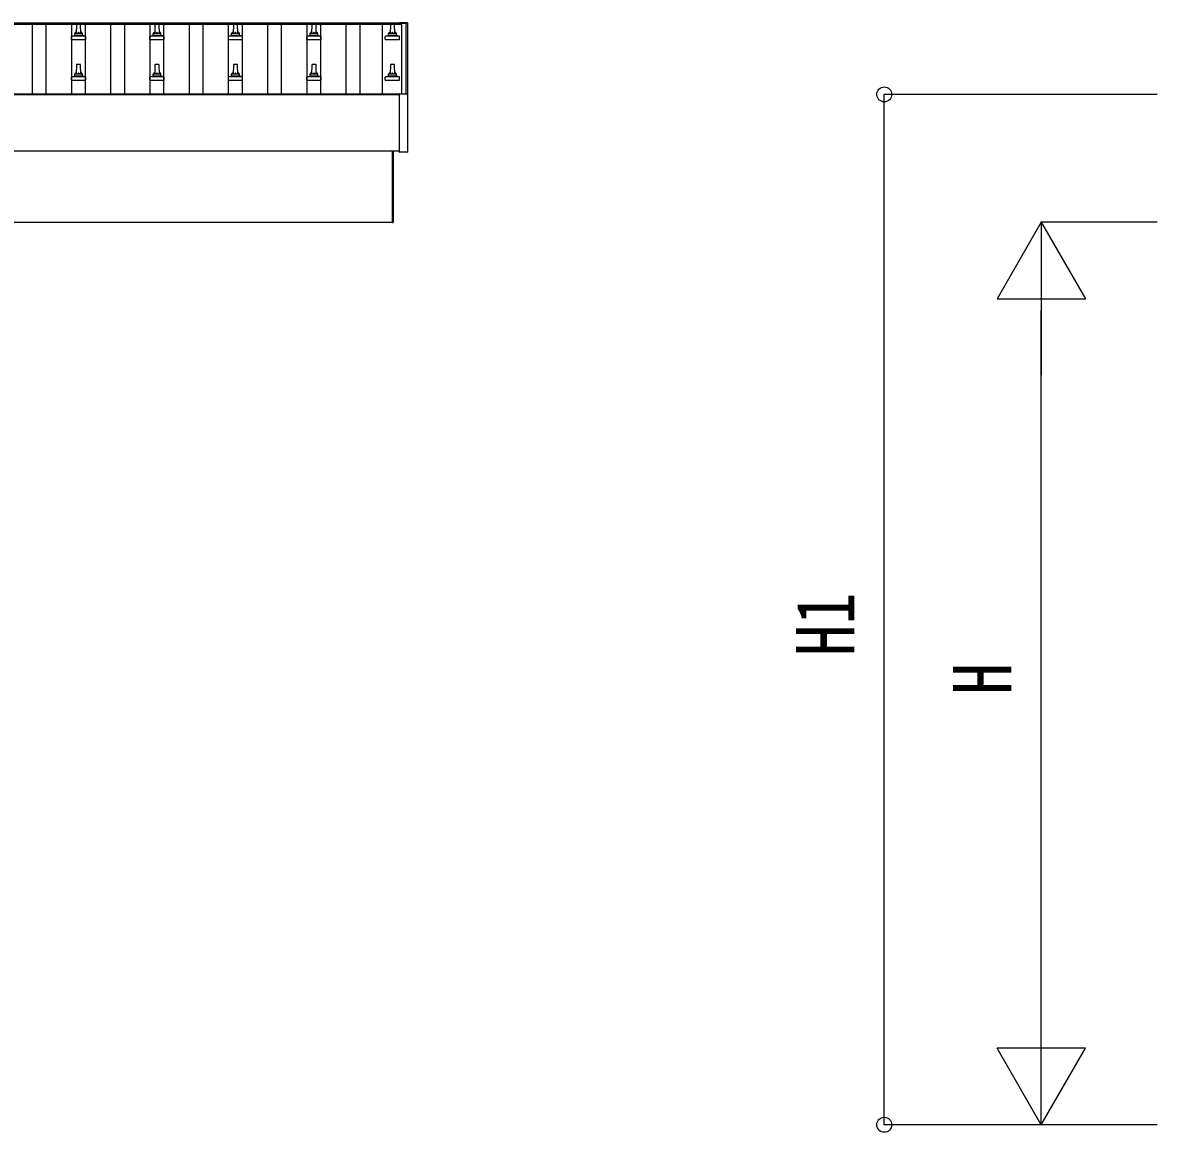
# Model space of a CAD drawing. Units: millimetres, scale not verified. Extents: x -18922 to 18922, y -13365 to 13365.
# Drawn here: x -9828 to -6936, y -884 to 1944 of the extents above; entities that cross this region are included whole.
import ezdxf
from ezdxf.enums import TextEntityAlignment as Align

# ---------------------------------------------------------------- set-up
doc = ezdxf.new("R2010")
doc.units = ezdxf.units.MM
doc.header["$LTSCALE"] = 50
for name, color, linetype in [('0-5_YKK_13', 4, 'Continuous'), ('0-6_YKK_A1', 4, 'Continuous'), ('0-7_YKK_D', 6, 'Continuous')]:
    doc.layers.add(name, color=color, linetype=linetype)
doc.styles.add('ＭＳ ゴシック', font='')
doc.styles.get('ＭＳ ゴシック').set_extended_font_data('MS Gothic')

msp = doc.modelspace()

# ---------------------------------------------------------------- linework, layer by layer
at = {"layer": '0-5_YKK_13'}
for p, q in [((-9691.18, 1939.89), (-9691.91, 1916.36)), ((-9681.64, 1940.86), (-9690.18, 1940.86)), ((-9679.91, 1916.36), (-9680.64, 1939.89)), ((-9491.18, 1939.89), (-9491.91, 1916.36)), ((-9481.64, 1940.86), (-9490.18, 1940.86)), ((-9479.91, 1916.36), (-9480.64, 1939.89)), ((-9291.18, 1939.89), (-9291.91, 1916.36)), ((-9281.64, 1940.86), (-9290.18, 1940.86)), ((-9279.91, 1916.36), (-9280.64, 1939.89)), ((-9091.18, 1939.89), (-9091.91, 1916.36)), ((-9081.64, 1940.86), (-9090.18, 1940.86)), ((-9079.91, 1916.36), (-9080.64, 1939.89)), ((-8891.18, 1939.89), (-8891.91, 1916.36)), ((-8881.64, 1940.86), (-8890.18, 1940.86)), ((-8879.91, 1916.36), (-8880.64, 1939.89)), ((-8867.61, 1942.95), (-8867.61, 1943.55)), ((-8867.61, 1942.88), (-8867.61, 1942.95)), ((-8848.61, 1944.06), (-8866.61, 1944.06)), ((-8847.61, 1943.55), (-8847.61, 1942.95)), ((-8847.61, 1942.95), (-8847.61, 1762.3)), ((-9668.04, 1909.36), (-9703.78, 1909.36)), ((-9703.4, 1909.55), (-9696.68, 1911.18)), ((-9675.53, 1911.36), (-9696.29, 1911.36)), ((-9695.91, 1912.15), (-9695.91, 1916.36)), ((-9676.91, 1916.36), (-9694.91, 1916.36)), ((-9675.91, 1912.15), (-9675.91, 1916.36)), ((-9668.43, 1909.55), (-9675.15, 1911.18)), ((-9468.04, 1909.36), (-9503.78, 1909.36)), ((-9503.4, 1909.55), (-9496.68, 1911.18)), ((-9475.53, 1911.36), (-9496.29, 1911.36)), ((-9495.91, 1912.15), (-9495.91, 1916.36)), ((-9476.91, 1916.36), (-9494.91, 1916.36)), ((-9475.91, 1912.15), (-9475.91, 1916.36)), ((-9468.43, 1909.55), (-9475.15, 1911.18)), ((-9268.04, 1909.36), (-9303.78, 1909.36)), ((-9303.4, 1909.55), (-9296.68, 1911.18)), ((-9275.53, 1911.36), (-9296.29, 1911.36)), ((-9295.91, 1912.15), (-9295.91, 1916.36)), ((-9276.91, 1916.36), (-9294.91, 1916.36)), ((-9275.91, 1912.15), (-9275.91, 1916.36)), ((-9268.43, 1909.55), (-9275.15, 1911.18)), ((-9068.04, 1909.36), (-9103.78, 1909.36)), ((-9103.4, 1909.55), (-9096.68, 1911.18)), ((-9075.53, 1911.36), (-9096.29, 1911.36)), ((-9095.91, 1912.15), (-9095.91, 1916.36)), ((-9076.91, 1916.36), (-9094.91, 1916.36)), ((-9075.91, 1912.15), (-9075.91, 1916.36)), ((-9068.43, 1909.55), (-9075.15, 1911.18)), ((-8868.04, 1909.36), (-8903.78, 1909.36)), ((-8903.4, 1909.55), (-8896.68, 1911.18)), ((-8875.53, 1911.36), (-8896.29, 1911.36)), ((-8895.91, 1912.15), (-8895.91, 1916.36)), ((-8876.91, 1916.36), (-8894.91, 1916.36)), ((-8875.91, 1912.15), (-8875.91, 1916.36)), ((-8868.43, 1909.55), (-8875.15, 1911.18)), ((-9704.16, 1900.86), (-9704.16, 1908.58)), ((-9704.16, 1900.86), (-9667.66, 1900.86)), ((-9667.66, 1900.86), (-9667.66, 1908.58)), ((-9504.16, 1900.86), (-9504.16, 1908.58)), ((-9504.16, 1900.86), (-9467.66, 1900.86)), ((-9467.66, 1900.86), (-9467.66, 1908.58)), ((-9304.16, 1900.86), (-9304.16, 1908.58)), ((-9304.16, 1900.86), (-9267.66, 1900.86)), ((-9267.66, 1900.86), (-9267.66, 1908.58)), ((-9104.16, 1900.86), (-9104.16, 1908.58)), ((-9104.16, 1900.86), (-9067.66, 1900.86)), ((-9067.66, 1900.86), (-9067.66, 1908.58)), ((-8904.16, 1900.86), (-8904.16, 1908.58)), ((-8904.16, 1900.86), (-8867.66, 1900.86)), ((-8867.66, 1900.86), (-8867.66, 1908.58)), ((-9691.18, 1836.55), (-9691.91, 1813.03)), ((-9681.64, 1837.53), (-9690.18, 1837.53)), ((-9679.91, 1813.03), (-9680.64, 1836.55)), ((-9491.18, 1836.55), (-9491.91, 1813.03)), ((-9481.64, 1837.53), (-9490.18, 1837.53)), ((-9479.91, 1813.03), (-9480.64, 1836.55)), ((-9291.18, 1836.55), (-9291.91, 1813.03)), ((-9281.64, 1837.53), (-9290.18, 1837.53)), ((-9279.91, 1813.03), (-9280.64, 1836.55)), ((-9091.18, 1836.55), (-9091.91, 1813.03)), ((-9081.64, 1837.53), (-9090.18, 1837.53)), ((-9079.91, 1813.03), (-9080.64, 1836.55)), ((-8891.18, 1836.55), (-8891.91, 1813.03)), ((-8881.64, 1837.53), (-8890.18, 1837.53)), ((-8879.91, 1813.03), (-8880.64, 1836.55)), ((-9704.16, 1797.53), (-9704.16, 1805.24)), ((-9704.16, 1797.53), (-9667.66, 1797.53)), ((-9668.04, 1806.03), (-9703.78, 1806.03)), ((-9703.4, 1806.21), (-9696.68, 1807.84)), ((-9675.53, 1808.03), (-9696.29, 1808.03)), ((-9695.91, 1808.82), (-9695.91, 1813.03)), ((-9676.91, 1813.03), (-9694.91, 1813.03)), ((-9675.91, 1808.82), (-9675.91, 1813.03)), ((-9668.43, 1806.21), (-9675.15, 1807.84)), ((-9667.66, 1797.53), (-9667.66, 1805.24)), ((-9504.16, 1797.53), (-9504.16, 1805.24)), ((-9504.16, 1797.53), (-9467.66, 1797.53)), ((-9468.04, 1806.03), (-9503.78, 1806.03)), ((-9503.4, 1806.21), (-9496.68, 1807.84)), ((-9475.53, 1808.03), (-9496.29, 1808.03)), ((-9495.91, 1808.82), (-9495.91, 1813.03)), ((-9476.91, 1813.03), (-9494.91, 1813.03)), ((-9475.91, 1808.82), (-9475.91, 1813.03)), ((-9468.43, 1806.21), (-9475.15, 1807.84)), ((-9467.66, 1797.53), (-9467.66, 1805.24)), ((-9304.16, 1797.53), (-9304.16, 1805.24)), ((-9304.16, 1797.53), (-9267.66, 1797.53)), ((-9268.04, 1806.03), (-9303.78, 1806.03)), ((-9303.4, 1806.21), (-9296.68, 1807.84)), ((-9275.53, 1808.03), (-9296.29, 1808.03)), ((-9295.91, 1808.82), (-9295.91, 1813.03)), ((-9276.91, 1813.03), (-9294.91, 1813.03)), ((-9275.91, 1808.82), (-9275.91, 1813.03)), ((-9268.43, 1806.21), (-9275.15, 1807.84)), ((-9267.66, 1797.53), (-9267.66, 1805.24)), ((-9104.16, 1797.53), (-9104.16, 1805.24)), ((-9104.16, 1797.53), (-9067.66, 1797.53)), ((-9068.04, 1806.03), (-9103.78, 1806.03)), ((-9103.4, 1806.21), (-9096.68, 1807.84)), ((-9075.53, 1808.03), (-9096.29, 1808.03)), ((-9095.91, 1808.82), (-9095.91, 1813.03)), ((-9076.91, 1813.03), (-9094.91, 1813.03)), ((-9075.91, 1808.82), (-9075.91, 1813.03)), ((-9068.43, 1806.21), (-9075.15, 1807.84)), ((-9067.66, 1797.53), (-9067.66, 1805.24)), ((-8904.16, 1797.53), (-8904.16, 1805.24)), ((-8904.16, 1797.53), (-8867.66, 1797.53)), ((-8868.04, 1806.03), (-8903.78, 1806.03)), ((-8903.4, 1806.21), (-8896.68, 1807.84)), ((-8875.53, 1808.03), (-8896.29, 1808.03)), ((-8895.91, 1808.82), (-8895.91, 1813.03)), ((-8876.91, 1813.03), (-8894.91, 1813.03)), ((-8875.91, 1808.82), (-8875.91, 1813.03)), ((-8868.43, 1806.21), (-8875.15, 1807.84)), ((-8867.66, 1797.53), (-8867.66, 1805.24)), ((-8867.61, 1614.3), (-8867.61, 1762.3)), ((-8867.11, 1762.8), (-8866.61, 1762.8)), ((-8866.61, 1762.8), (-8848.61, 1762.8)), ((-8848.61, 1762.8), (-8848.11, 1762.8)), ((-8847.61, 1762.3), (-8847.61, 1614.3)), ((-8885.91, 1434.95), (-8885.91, 1616.42)), ((-8883.91, 1616.42), (-8883.91, 1434.95)), ((-8848.11, 1613.8), (-8867.11, 1613.8)), ((-8885.91, 1434.95), (-8883.91, 1434.95))]:
    msp.add_line(p, q, dxfattribs=at)
for points in [[(-8866.61, 1944.06), (-8866.8, 1944.06), (-8866.97, 1944.06), (-8867.11, 1944.05), (-8867.18, 1944.04), (-8867.24, 1944.03), (-8867.33, 1944), (-8867.46, 1943.9), (-8867.56, 1943.77), (-8867.56, 1943.75)], [(-8847.61, 1943.55), (-8847.64, 1943.74), (-8847.72, 1943.86), (-8847.81, 1943.95), (-8847.89, 1944), (-8847.97, 1944.03), (-8848.02, 1944.04), (-8848.06, 1944.05), (-8848.1, 1944.05), (-8848.29, 1944.06), (-8848.47, 1944.06), (-8848.61, 1944.06)]]:
    msp.add_lwpolyline(points, dxfattribs=at)
for centre, radius, start, end in [((-9690.18, 1939.86), 1, 90, 178.60509), ((-9681.64, 1939.86), 1, 1.39491, 90), ((-9490.18, 1939.86), 1, 90, 178.60509), ((-9481.64, 1939.86), 1, 1.39491, 90), ((-9290.18, 1939.86), 1, 90, 178.60509), ((-9281.64, 1939.86), 1, 1.39491, 90), ((-9090.18, 1939.86), 1, 90, 178.60509), ((-9081.64, 1939.86), 1, 1.39491, 90), ((-8890.18, 1939.86), 1, 90, 178.60509), ((-8881.64, 1939.86), 1, 1.39491, 90), ((-8867.11, 1943.55), 0.499, 156.4992, 179.99932), ((-9703.16, 1908.58), 1, 103.62699, 180), ((-9696.91, 1912.15), 1, 283.62699, 0), ((-9691.83, 1915.73), 4.13, 90, 171.17633), ((-9694.91, 1915.36), 1, 90, 180), ((-9682.58, 1916.36), 4.83, 133.60282, 180), ((-9689.24, 1916.36), 4.83, 0, 46.39718), ((-9680, 1915.73), 4.13, 8.82367, 90), ((-9676.91, 1915.36), 1, 0, 90), ((-9674.91, 1912.15), 1, 180, 256.37301), ((-9668.66, 1908.58), 1, 0, 76.37301), ((-9503.16, 1908.58), 1, 103.62699, 180), ((-9496.91, 1912.15), 1, 283.62699, 0), ((-9491.83, 1915.73), 4.13, 90, 171.17633), ((-9494.91, 1915.36), 1, 90, 180), ((-9482.58, 1916.36), 4.83, 133.60282, 180), ((-9489.24, 1916.36), 4.83, 0, 46.39718), ((-9480, 1915.73), 4.13, 8.82367, 90), ((-9476.91, 1915.36), 1, 0, 90), ((-9474.91, 1912.15), 1, 180, 256.37301), ((-9468.66, 1908.58), 1, 0, 76.37301), ((-9303.16, 1908.58), 1, 103.62699, 180), ((-9296.91, 1912.15), 1, 283.62699, 0), ((-9291.83, 1915.73), 4.13, 90, 171.17633), ((-9294.91, 1915.36), 1, 90, 180), ((-9282.58, 1916.36), 4.83, 133.60282, 180), ((-9289.24, 1916.36), 4.83, 0, 46.39718), ((-9280, 1915.73), 4.13, 8.82367, 90), ((-9276.91, 1915.36), 1, 0, 90), ((-9274.91, 1912.15), 1, 180, 256.37301), ((-9268.66, 1908.58), 1, 0, 76.37301), ((-9103.16, 1908.58), 1, 103.62699, 180), ((-9096.91, 1912.15), 1, 283.62699, 0), ((-9091.83, 1915.73), 4.13, 90, 171.17633), ((-9094.91, 1915.36), 1, 90, 180), ((-9082.58, 1916.36), 4.83, 133.60282, 180), ((-9089.24, 1916.36), 4.83, 0, 46.39718), ((-9080, 1915.73), 4.13, 8.82367, 90), ((-9076.91, 1915.36), 1, 0, 90), ((-9074.91, 1912.15), 1, 180, 256.37301), ((-9068.66, 1908.58), 1, 0, 76.37301), ((-8903.16, 1908.58), 1, 103.62699, 180), ((-8896.91, 1912.15), 1, 283.62699, 0), ((-8891.83, 1915.73), 4.13, 90, 171.17633), ((-8894.91, 1915.36), 1, 90, 180), ((-8882.58, 1916.36), 4.83, 133.60282, 180), ((-8889.24, 1916.36), 4.83, 0, 46.39718), ((-8880, 1915.73), 4.13, 8.82367, 90), ((-8876.91, 1915.36), 1, 0, 90), ((-8874.91, 1912.15), 1, 180, 256.37301), ((-8868.66, 1908.58), 1, 0, 76.37301), ((-9690.18, 1836.53), 1, 90, 178.60509), ((-9681.64, 1836.53), 1, 1.39491, 90), ((-9490.18, 1836.53), 1, 90, 178.60509), ((-9481.64, 1836.53), 1, 1.39491, 90), ((-9290.18, 1836.53), 1, 90, 178.60509), ((-9281.64, 1836.53), 1, 1.39491, 90), ((-9090.18, 1836.53), 1, 90, 178.60509), ((-9081.64, 1836.53), 1, 1.39491, 90), ((-8890.18, 1836.53), 1, 90, 178.60509), ((-8881.64, 1836.53), 1, 1.39491, 90), ((-9703.16, 1805.24), 1, 103.62699, 180), ((-9696.91, 1808.82), 1, 283.62699, 0), ((-9691.83, 1812.4), 4.13, 90, 171.17633), ((-9694.91, 1812.03), 1, 90, 180), ((-9682.58, 1813.03), 4.83, 133.60282, 180), ((-9689.24, 1813.03), 4.83, 0, 46.39718), ((-9680, 1812.4), 4.13, 8.82367, 90), ((-9676.91, 1812.03), 1, 0, 90), ((-9674.91, 1808.82), 1, 180, 256.37301), ((-9668.66, 1805.24), 1, 0, 76.37301), ((-9503.16, 1805.24), 1, 103.62699, 180), ((-9496.91, 1808.82), 1, 283.62699, 0), ((-9491.83, 1812.4), 4.13, 90, 171.17633), ((-9494.91, 1812.03), 1, 90, 180), ((-9482.58, 1813.03), 4.83, 133.60282, 180), ((-9489.24, 1813.03), 4.83, 0, 46.39718), ((-9480, 1812.4), 4.13, 8.82367, 90), ((-9476.91, 1812.03), 1, 0, 90), ((-9474.91, 1808.82), 1, 180, 256.37301), ((-9468.66, 1805.24), 1, 0, 76.37301), ((-9303.16, 1805.24), 1, 103.62699, 180), ((-9296.91, 1808.82), 1, 283.62699, 0), ((-9291.83, 1812.4), 4.13, 90, 171.17633), ((-9294.91, 1812.03), 1, 90, 180), ((-9282.58, 1813.03), 4.83, 133.60282, 180), ((-9289.24, 1813.03), 4.83, 0, 46.39718), ((-9280, 1812.4), 4.13, 8.82367, 90), ((-9276.91, 1812.03), 1, 0, 90), ((-9274.91, 1808.82), 1, 180, 256.37301), ((-9268.66, 1805.24), 1, 0, 76.37301), ((-9103.16, 1805.24), 1, 103.62699, 180), ((-9096.91, 1808.82), 1, 283.62699, 0), ((-9091.83, 1812.4), 4.13, 90, 171.17633), ((-9094.91, 1812.03), 1, 90, 180), ((-9082.58, 1813.03), 4.83, 133.60282, 180), ((-9089.24, 1813.03), 4.83, 0, 46.39718), ((-9080, 1812.4), 4.13, 8.82367, 90), ((-9076.91, 1812.03), 1, 0, 90), ((-9074.91, 1808.82), 1, 180, 256.37301), ((-9068.66, 1805.24), 1, 0, 76.37301), ((-8903.16, 1805.24), 1, 103.62699, 180), ((-8896.91, 1808.82), 1, 283.62699, 0), ((-8891.83, 1812.4), 4.13, 90, 171.17633), ((-8894.91, 1812.03), 1, 90, 180), ((-8882.58, 1813.03), 4.83, 133.60282, 180), ((-8889.24, 1813.03), 4.83, 0, 46.39718), ((-8880, 1812.4), 4.13, 8.82367, 90), ((-8876.91, 1812.03), 1, 0, 90), ((-8874.91, 1808.82), 1, 180, 256.37301), ((-8868.66, 1805.24), 1, 0, 76.37301), ((-8867.11, 1762.3), 0.5, 90, 180), ((-8848.11, 1762.3), 0.5, 0, 90), ((-8867.11, 1614.3), 0.5, 180, 270), ((-8848.11, 1614.3), 0.5, 270, 0)]:
    msp.add_arc(centre, radius, start, end, dxfattribs=at)
at = {"layer": '0-6_YKK_A1'}
for p, q in [((-8862.91, 1939.29), (-10685.91, 1939.29)), ((-8862.91, 1942.88), (-10663.41, 1942.88)), ((-9803.41, 1762.85), (-9803.41, 1939.29)), ((-9768.41, 1762.85), (-9768.41, 1939.29)), ((-9703.41, 1762.85), (-9703.41, 1939.29)), ((-9668.41, 1762.85), (-9668.41, 1939.29)), ((-9603.41, 1762.85), (-9603.41, 1939.29)), ((-9568.41, 1762.85), (-9568.41, 1939.29)), ((-9503.41, 1762.85), (-9503.41, 1939.29)), ((-9468.41, 1762.85), (-9468.41, 1939.29)), ((-9403.41, 1762.85), (-9403.41, 1939.29)), ((-9368.41, 1762.85), (-9368.41, 1939.29)), ((-9303.41, 1762.85), (-9303.41, 1939.29)), ((-9268.41, 1762.85), (-9268.41, 1939.29)), ((-9203.41, 1762.85), (-9203.41, 1939.29)), ((-9168.41, 1762.85), (-9168.41, 1939.29)), ((-9103.41, 1762.85), (-9103.41, 1939.29)), ((-9068.41, 1762.85), (-9068.41, 1939.29)), ((-9003.41, 1762.85), (-9003.41, 1939.29)), ((-8968.41, 1762.85), (-8968.41, 1939.29)), ((-8912.41, 1939.29), (-8912.41, 1762.85)), ((-8862.91, 1942.88), (-8862.91, 1939.29)), ((-8862.91, 1941.92), (-8862.91, 1762.8)), ((-8850.91, 1941.92), (-8862.91, 1941.92)), ((-8850.91, 1763.05), (-8850.91, 1941.92)), ((-10663.41, 1762.85), (-8862.91, 1762.85)), ((-10663.41, 1761.3), (-8867.61, 1761.3)), ((-8867.61, 1616.42), (-10663.41, 1616.42)), ((-10655.76, 1435.45), (-8885.91, 1435.45))]:
    msp.add_line(p, q, dxfattribs=at)
at = {"layer": '0-7_YKK_D'}
for p, q in [((-6936.05, 1761.4), (-7633.01, 1761.4)), ((-7632.01, -864.55), (-7632.01, 1761.4)), ((-7232.01, 1435.45), (-7344.51, 1240.6)), ((-6936.05, 1435.45), (-7233.01, 1435.45)), ((-7232.01, 1435.45), (-7119.51, 1240.6)), ((-7232.01, 1435.45), (-7232.01, 1045.74)), ((-7344.51, 1240.6), (-7119.51, 1240.6)), ((-7232.01, -639.55), (-7232.01, 1210.45)), ((-7232.01, -864.55), (-7232.01, -474.84)), ((-7232.01, -864.55), (-7344.51, -669.69)), ((-7119.51, -669.69), (-7344.51, -669.69)), ((-7232.01, -864.55), (-7119.51, -669.69)), ((-6936.05, -864.55), (-7633.01, -864.55)), ((-6936.05, -864.55), (-7233.01, -864.55))]:
    msp.add_line(p, q, dxfattribs=at)
for centre in [(-7632.01, 1761.4), (-7632.01, -864.55)]:
    msp.add_circle(centre, 19.12, dxfattribs=at)

# ---------------------------------------------------------------- texts
at = {"layer": '0-7_YKK_D', "style": 'ＭＳ ゴシック', "width": 0.8}
for s, p in [('H1', (-7664.01, 329.62)), ('H', (-7264.01, 231.45))]:
    msp.add_text(s, height=148.5, rotation=90, dxfattribs=at).set_placement(p, align=Align.BOTTOM_LEFT)

doc.saveas('drawing.dxf')
